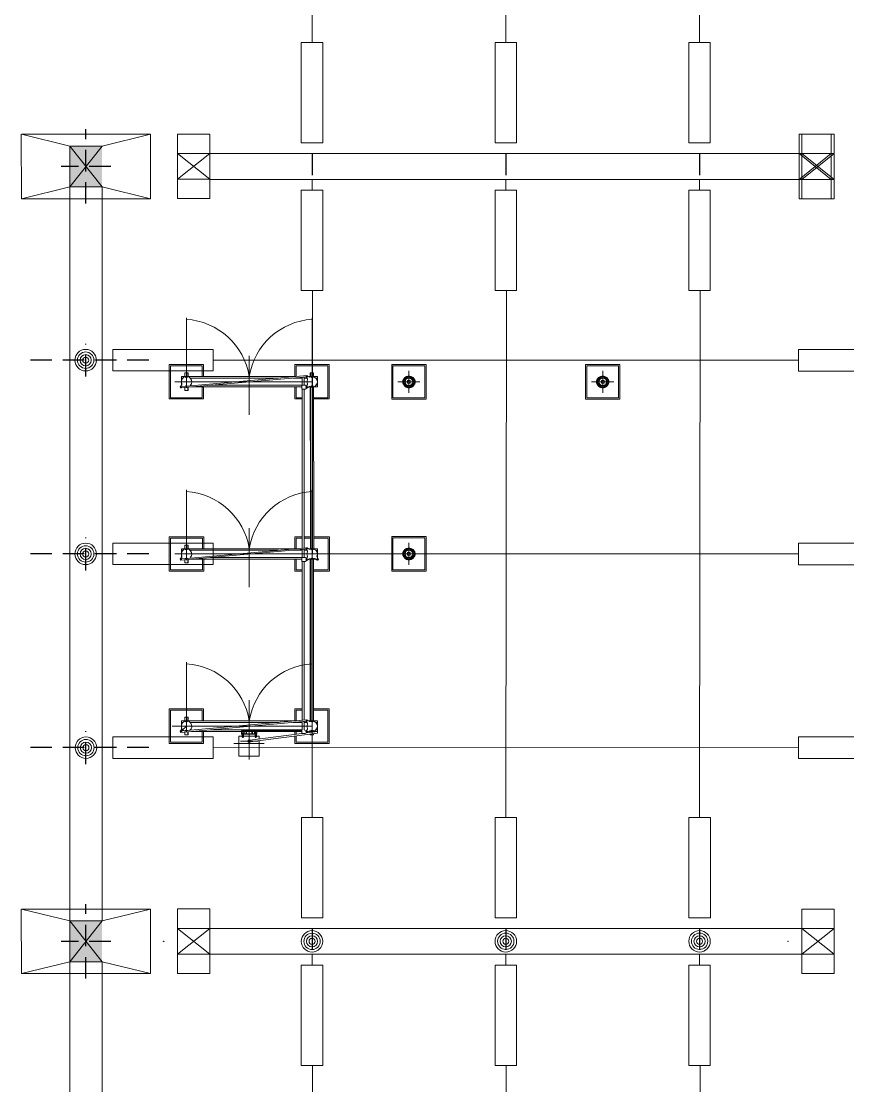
# Model space of a CAD drawing. Header units: metres. Extents: x 6 to 133, y 1 to 86.
# Drawn here: x 100.44 to 119.64, y 23.8 to 48.53 of the extents above; entities that cross this region are included whole.
import ezdxf

# ---------------------------------------------------------------- set-up
doc = ezdxf.new("R2010")
doc.units = ezdxf.units.M
doc.linetypes.add('ACAD_ISO10W100', pattern=[18.5, 12, -3, 0.5, -3])
doc.linetypes.add('DASHED', pattern=[0.75, 0.5, -0.25])
for name, color, linetype, lineweight in [('C-ESTRUCTURA', 94, 'Continuous', 9), ('E-CONDUCTOR', 40, 'Continuous', 15), ('E-EQUIPOS', 250, 'Continuous', 0), ('E-SIMBOLOS', 4, 'Continuous', 25), ('KOMPONENTE', 7, 'Continuous', 5), ('L-STRUCTUR_SET_A', 94, 'Continuous', 9)]:
    doc.layers.add(name, color=color, linetype=linetype, lineweight=lineweight)
doc.layers.add('ESTRUCTURAS', color=1, linetype='Continuous')
doc.layers.add('NOPRINT', color=13, linetype='DASHED', plot=False)

# ---------------------------------------------------------------- blocks, each defined once
blk = doc.blocks.new('set_1s_1d')
at = {"layer": 'C-ESTRUCTURA'}
for p, q in [((32.004, 0.75), (32.003, 2.25)), ((32.004, 2.25), (33.129, 1.975)), ((32.004, 2.25), (35.004, 2.25)), ((35.004, 2.25), (33.879, 1.975)), ((35.004, 2.25), (35.004, 0.75)), ((35.629, 2.252), (35.629, 0.752)), ((36.379, 2.252), (35.629, 2.252)), ((35.629, 2.252), (35.629, 0.752)), ((36.379, 2.252), (35.629, 2.252)), ((36.379, 2.252), (36.379, 0.752)), ((36.379, 2.252), (36.379, 0.752)), ((50.066, 2.25), (50.066, 0.75)), ((50.816, 2.25), (50.066, 2.25)), ((50.131, 2.25), (50.131, 0.75)), ((50.881, 2.25), (50.131, 2.25)), ((50.816, 2.25), (50.816, 0.75)), ((50.881, 2.25), (50.881, 0.75)), ((33.879, 1.975), (33.129, 1.025)), ((33.879, 1.025), (33.129, 1.975)), ((33.129, 1.025), (33.129, 1.975)), ((33.879, 1.975), (33.129, 1.975)), ((35.629, 1.202), (36.379, 1.802)), ((36.379, 1.202), (35.629, 1.802)), ((35.629, 1.202), (36.379, 1.802)), ((36.379, 1.202), (35.629, 1.802)), ((36.381, 1.8), (50.131, 1.8)), ((36.381, 1.8), (50.131, 1.8)), ((50.066, 1.2), (50.816, 1.8)), ((50.816, 1.2), (50.066, 1.8)), ((50.131, 1.2), (50.881, 1.8)), ((50.881, 1.2), (50.131, 1.8)), ((32.004, 0.75), (33.129, 1.025)), ((33.879, 1.025), (33.129, 1.025)), ((33.129, -16.025), (33.129, 1.025)), ((35.004, 0.75), (33.879, 1.025)), ((33.879, -16.025), (33.879, 1.025)), ((36.381, 1.2), (50.131, 1.2)), ((36.381, 1.2), (50.131, 1.2)), ((35.004, 0.75), (32.004, 0.75)), ((36.379, 0.752), (35.629, 0.752)), ((36.379, 0.752), (35.629, 0.752)), ((50.816, 0.75), (50.066, 0.75)), ((50.881, 0.75), (50.131, 0.75)), ((32.004, -17.25), (32.003, -15.75)), ((32.004, -17.25), (32.003, -15.75)), ((32.004, -15.75), (33.129, -16.025)), ((32.004, -15.75), (35.004, -15.75)), ((32.004, -15.75), (33.129, -16.025)), ((32.004, -15.75), (35.004, -15.75)), ((35.004, -15.75), (33.879, -16.025)), ((35.004, -15.75), (33.879, -16.025)), ((35.004, -15.75), (35.004, -17.25)), ((35.004, -15.75), (35.004, -17.25)), ((35.629, -15.748), (35.629, -17.248)), ((36.379, -15.748), (35.629, -15.748)), ((35.631, -15.748), (35.631, -17.248)), ((36.381, -15.748), (35.631, -15.748)), ((36.379, -15.748), (36.379, -17.248)), ((36.381, -15.748), (36.381, -17.248)), ((50.131, -15.75), (50.131, -17.25)), ((50.881, -15.75), (50.131, -15.75)), ((50.132, -15.749), (50.132, -17.249)), ((50.882, -15.749), (50.132, -15.749)), ((50.881, -15.75), (50.881, -17.25)), ((50.882, -15.749), (50.882, -17.249)), ((33.879, -16.025), (33.129, -16.975)), ((33.879, -16.975), (33.129, -16.025)), ((33.129, -16.975), (33.129, -16.025)), ((33.879, -16.025), (33.129, -16.025)), ((33.879, -16.025), (33.129, -16.975)), ((33.879, -16.975), (33.129, -16.025)), ((33.129, -16.975), (33.129, -16.025)), ((33.879, -16.025), (33.129, -16.025)), ((35.629, -16.798), (36.379, -16.198)), ((36.379, -16.798), (35.629, -16.198)), ((35.631, -16.798), (36.381, -16.198)), ((36.381, -16.798), (35.631, -16.198)), ((36.381, -16.2), (50.131, -16.2)), ((36.383, -16.2), (50.133, -16.2)), ((50.131, -16.8), (50.881, -16.2)), ((50.881, -16.8), (50.131, -16.2)), ((50.132, -16.799), (50.882, -16.199)), ((50.882, -16.799), (50.132, -16.199)), ((36.381, -16.8), (50.131, -16.8)), ((36.383, -16.8), (50.133, -16.8)), ((32.004, -17.25), (33.129, -16.975)), ((32.004, -17.25), (33.129, -16.975)), ((33.879, -16.975), (33.129, -16.975)), ((33.879, -16.975), (33.129, -16.975)), ((33.129, -34.025), (33.129, -16.975)), ((35.004, -17.25), (33.879, -16.975)), ((35.004, -17.25), (33.879, -16.975)), ((33.879, -34.025), (33.879, -16.975)), ((35.004, -17.25), (32.004, -17.25)), ((35.004, -17.25), (32.004, -17.25)), ((36.379, -17.248), (35.629, -17.248)), ((36.381, -17.248), (35.631, -17.248)), ((50.881, -17.25), (50.131, -17.25)), ((50.882, -17.249), (50.132, -17.249))]:
    blk.add_line(p, q, dxfattribs=at)
at = {"layer": 'C-ESTRUCTURA', "flags": 128}
for points in [[(35.629, 1.802), (36.379, 1.802)], [(35.629, 1.802), (36.379, 1.802)], [(50.066, 1.8), (50.816, 1.8)], [(50.131, 1.8), (50.881, 1.8)], [(35.629, 1.202), (36.379, 1.202)], [(35.629, 1.202), (36.379, 1.202)], [(50.066, 1.2), (50.816, 1.2)], [(50.131, 1.2), (50.881, 1.2)], [(35.629, -16.198), (36.379, -16.198)], [(35.631, -16.198), (36.381, -16.198)], [(50.131, -16.2), (50.881, -16.2)], [(50.132, -16.199), (50.882, -16.199)], [(35.629, -16.798), (36.379, -16.798)], [(35.631, -16.798), (36.381, -16.798)], [(50.131, -16.8), (50.881, -16.8)], [(50.132, -16.799), (50.882, -16.799)]]:
    blk.add_lwpolyline(points, dxfattribs=at)
at = {"layer": 'E-CONDUCTOR'}
for p, q in [((38.756, 4.38), (38.768, 16.62)), ((43.256, 4.38), (43.268, 16.62)), ((47.756, 4.38), (47.768, 16.62)), ((39.006, 4.38), (38.506, 4.38)), ((38.506, 4.38), (38.506, 2.05)), ((39.006, 2.05), (39.006, 4.38)), ((43.506, 4.38), (43.006, 4.38)), ((43.006, 4.38), (43.006, 2.05)), ((43.506, 2.05), (43.506, 4.38)), ((48.006, 4.38), (47.506, 4.38)), ((47.506, 4.38), (47.506, 2.05)), ((48.006, 2.05), (48.006, 4.38)), ((38.506, 2.05), (39.006, 2.05)), ((43.006, 2.05), (43.506, 2.05)), ((47.506, 2.05), (48.006, 2.05)), ((38.756, 1.2), (38.756, 0.95)), ((43.256, 1.2), (43.256, 0.95)), ((47.756, 1.2), (47.756, 0.95)), ((38.506, -1.38), (38.506, 0.95)), ((38.506, 0.95), (39.006, 0.95)), ((39.006, 0.95), (39.006, -1.38)), ((43.006, -1.38), (43.006, 0.95)), ((43.006, 0.95), (43.506, 0.95)), ((43.506, 0.95), (43.506, -1.38)), ((47.506, -1.38), (47.506, 0.95)), ((47.506, 0.95), (48.006, 0.95)), ((48.006, 0.95), (48.006, -1.38)), ((39.006, -1.38), (38.506, -1.38)), ((38.758, -13.62), (38.77, -1.38)), ((43.506, -1.38), (43.006, -1.38)), ((43.258, -13.62), (43.27, -1.38)), ((48.006, -1.38), (47.506, -1.38)), ((47.758, -13.62), (47.77, -1.38)), ((34.129, -3.25), (34.129, -2.75)), ((34.129, -2.75), (36.459, -2.75)), ((36.459, -2.75), (36.459, -3.25)), ((50.058, -2.752), (50.058, -3.252)), ((52.388, -2.752), (50.058, -2.752)), ((33.879, -3), (34.129, -3)), ((36.459, -3), (50.058, -3.002)), ((36.459, -3.25), (34.129, -3.25)), ((50.058, -3.252), (52.388, -3.252)), ((34.129, -7.75), (34.129, -7.25)), ((34.129, -7.25), (36.459, -7.25)), ((36.459, -7.25), (36.459, -7.75)), ((50.058, -7.252), (50.058, -7.752)), ((52.388, -7.252), (50.058, -7.252)), ((33.879, -7.5), (34.129, -7.5)), ((36.459, -7.5), (50.058, -7.502)), ((36.459, -7.75), (34.129, -7.75)), ((50.058, -7.752), (52.388, -7.752)), ((34.129, -12.25), (34.129, -11.75)), ((34.129, -11.75), (36.459, -11.75)), ((36.459, -11.75), (36.459, -12.25)), ((50.058, -11.752), (50.058, -12.252)), ((52.388, -11.752), (50.058, -11.752)), ((33.879, -12), (34.129, -12)), ((36.459, -12), (50.058, -12.002)), ((36.459, -12.25), (34.129, -12.25)), ((50.058, -12.252), (52.388, -12.252)), ((39.008, -13.62), (38.508, -13.62)), ((38.508, -13.62), (38.508, -15.95)), ((39.008, -15.95), (39.008, -13.62)), ((43.508, -13.62), (43.008, -13.62)), ((43.008, -13.62), (43.008, -15.95)), ((43.508, -15.95), (43.508, -13.62)), ((48.008, -13.62), (47.508, -13.62)), ((47.508, -13.62), (47.508, -15.95)), ((48.008, -15.95), (48.008, -13.62)), ((38.508, -15.95), (39.008, -15.95)), ((43.008, -15.95), (43.508, -15.95)), ((47.508, -15.95), (48.008, -15.95)), ((38.756, -16.8), (38.756, -17.05)), ((43.256, -16.8), (43.256, -17.05)), ((47.756, -16.8), (47.756, -17.05)), ((38.506, -19.38), (38.506, -17.05)), ((38.506, -17.05), (39.006, -17.05)), ((39.006, -17.05), (39.006, -19.38)), ((43.006, -19.38), (43.006, -17.05)), ((43.006, -17.05), (43.506, -17.05)), ((43.506, -17.05), (43.506, -19.38)), ((47.506, -19.38), (47.506, -17.05)), ((47.506, -17.05), (48.006, -17.05)), ((48.006, -17.05), (48.006, -19.38)), ((39.006, -19.38), (38.506, -19.38)), ((38.756, -31.62), (38.768, -19.38)), ((43.506, -19.38), (43.006, -19.38)), ((43.256, -31.62), (43.268, -19.38)), ((48.006, -19.38), (47.506, -19.38)), ((47.756, -31.62), (47.768, -19.38))]:
    blk.add_line(p, q, dxfattribs=at)
for centre, radius in [((33.498, -3), 0.25), ((33.498, -3), 0.19), ((33.498, -3), 0.13), ((33.498, -3), 0.07), ((33.498, -7.5), 0.25), ((33.498, -7.5), 0.19), ((33.498, -7.5), 0.13), ((33.498, -7.5), 0.07), ((33.504, -12), 0.25), ((33.504, -12), 0.19), ((33.504, -12), 0.13), ((33.504, -12), 0.07), ((38.756, -16.5), 0.25), ((38.756, -16.5), 0.19), ((43.256, -16.499), 0.25), ((43.256, -16.499), 0.19), ((47.756, -16.499), 0.25), ((47.756, -16.499), 0.19), ((38.756, -16.5), 0.13), ((38.756, -16.5), 0.07), ((43.256, -16.499), 0.13), ((43.256, -16.499), 0.07), ((47.756, -16.499), 0.13), ((47.756, -16.499), 0.07)]:
    blk.add_circle(centre, radius, dxfattribs=at)
at = {"layer": 'E-EQUIPOS'}
blk.add_circle((49.812, -16.499), 0.00371, dxfattribs=at)
at = {"layer": 'E-SIMBOLOS'}
for points in [[(33.129, 1.025), (33.129, 1.975), (33.879, 1.025), (33.879, 1.975)], [(33.129, -16.975), (33.129, -16.025), (33.879, -16.975), (33.879, -16.025)], [(33.129, -16.975), (33.129, -16.025), (33.879, -16.975), (33.879, -16.025)]]:
    blk.add_solid(points, dxfattribs=at)
at = {"layer": 'ESTRUCTURAS'}
blk.add_circle((35.312, -16.499), 0.00371, dxfattribs=at)
at = {"layer": 'KOMPONENTE', "color": 1}
for p, q in [((35.836, -3.642), (35.836, -2.014)), ((38.756, -3.642), (38.756, -2.014)), ((37.296, -4.272), (37.296, -3.131)), ((35.755, -3.416), (35.72, -3.416)), ((35.801, -3.296), (35.801, -3.38)), ((35.866, -3.396), (35.806, -3.396)), ((35.836, -3.361), (35.836, -3.426)), ((35.869, -3.296), (35.869, -3.38)), ((35.876, -3.296), (35.876, -3.38)), ((38.527, -3.397), (38.527, -3.583)), ((38.575, -3.583), (38.575, -3.393)), ((38.636, -3.415), (38.575, -3.415)), ((38.62, -3.39), (38.647, -3.433)), ((38.691, -3.389), (38.645, -3.362)), ((38.716, -3.295), (38.716, -3.379)), ((38.724, -3.295), (38.724, -3.379)), ((38.726, -3.395), (38.786, -3.395)), ((38.756, -3.355), (38.756, -3.42)), ((38.791, -3.295), (38.791, -3.379)), ((38.88, -3.418), (38.847, -3.418)), ((35.566, -3.501), (38.756, -3.501)), ((35.729, -3.572), (35.694, -3.617)), ((35.801, -3.637), (35.801, -3.706)), ((35.866, -3.606), (35.806, -3.606)), ((35.836, -3.576), (35.836, -3.636)), ((35.869, -3.631), (35.869, -3.706)), ((35.876, -3.63), (35.876, -3.706)), ((36.4, -3.584), (38.602, -3.584)), ((38.527, -3.673), (38.526, -5.073)), ((38.574, -4.864), (38.575, -3.673)), ((38.647, -3.568), (38.624, -3.601)), ((38.716, -3.622), (38.716, -4.862)), ((38.724, -3.622), (38.724, -5.344)), ((38.726, -3.605), (38.786, -3.605)), ((38.756, -3.575), (38.756, -3.635)), ((38.791, -3.622), (38.791, -5.344)), ((38.847, -3.583), (38.88, -3.583)), ((38.575, -7.362), (38.576, -4.864)), ((38.719, -4.862), (38.719, -7.379)), ((38.529, -5.073), (38.527, -7.366)), ((38.726, -5.344), (38.726, -7.379)), ((38.794, -5.344), (38.794, -7.379)), ((35.836, -7.642), (35.836, -6.014)), ((38.756, -7.642), (38.756, -6.014)), ((37.296, -8.272), (37.296, -7.131)), ((35.755, -7.416), (35.72, -7.416)), ((35.801, -7.379), (35.801, -7.296)), ((35.866, -7.396), (35.806, -7.396)), ((35.836, -7.366), (35.836, -7.426)), ((35.869, -7.379), (35.869, -7.296)), ((35.876, -7.379), (35.876, -7.296)), ((38.527, -7.397), (38.527, -7.403)), ((38.527, -7.402), (38.527, -7.583)), ((38.527, -7.403), (38.527, -7.583)), ((38.575, -7.396), (38.575, -7.393)), ((38.575, -7.583), (38.575, -7.396)), ((38.575, -7.583), (38.575, -7.396)), ((38.636, -7.415), (38.575, -7.415)), ((38.62, -7.39), (38.647, -7.433)), ((38.62, -7.39), (38.647, -7.433)), ((38.691, -7.389), (38.645, -7.362)), ((38.726, -7.395), (38.786, -7.395)), ((38.756, -7.365), (38.756, -7.425)), ((35.566, -7.501), (38.084, -7.501)), ((35.566, -7.501), (38.756, -7.501)), ((35.729, -7.572), (35.694, -7.617)), ((35.801, -7.636), (35.801, -7.706)), ((35.866, -7.606), (35.806, -7.606)), ((35.836, -7.576), (35.836, -7.636)), ((35.896, -7.501), (35.852, -7.501)), ((35.869, -7.63), (35.869, -7.706)), ((35.876, -7.63), (35.876, -7.706)), ((36.4, -7.584), (38.599, -7.583)), ((38.647, -7.568), (38.624, -7.601)), ((38.716, -7.622), (38.716, -11.379)), ((38.724, -7.622), (38.724, -11.379)), ((38.726, -7.605), (38.786, -7.605)), ((38.756, -7.575), (38.756, -7.635)), ((38.791, -7.622), (38.791, -11.379)), ((38.877, -7.643), (38.819, -7.608)), ((38.88, -7.418), (38.847, -7.418)), ((38.901, -7.619), (38.868, -7.556)), ((38.527, -7.673), (38.527, -11.366)), ((38.575, -11.362), (38.575, -7.673)), ((35.836, -11.642), (35.836, -10.014)), ((38.756, -11.642), (38.756, -10.014)), ((38.756, -11.642), (38.756, -10.7)), ((35.801, -11.379), (35.801, -11.296)), ((35.836, -11.426), (35.836, -11.366)), ((35.869, -11.379), (35.869, -11.296)), ((35.876, -11.379), (35.876, -11.296)), ((37.296, -12.272), (37.296, -11.131)), ((38.691, -11.389), (38.645, -11.362)), ((38.756, -11.426), (38.756, -11.366)), ((35.504, -11.501), (38.756, -11.501)), ((35.729, -11.572), (35.694, -11.617)), ((35.755, -11.415), (35.72, -11.415)), ((35.836, -11.501), (35.727, -11.612)), ((35.866, -11.396), (35.806, -11.396)), ((35.866, -11.606), (35.806, -11.606)), ((35.836, -11.638), (35.836, -11.573)), ((36.402, -11.583), (38.527, -11.583)), ((37.121, -11.611), (37.121, -11.691)), ((37.176, -11.611), (37.121, -11.611)), ((37.231, -11.611), (37.176, -11.611)), ((37.361, -11.611), (37.231, -11.611)), ((37.361, -11.611), (37.416, -11.611)), ((37.416, -11.611), (38.521, -11.611)), ((38.527, -11.397), (38.527, -11.583)), ((38.575, -11.415), (38.575, -11.393)), ((38.575, -11.583), (38.575, -11.393)), ((38.636, -11.415), (38.575, -11.415)), ((38.62, -11.39), (38.647, -11.433)), ((38.647, -11.568), (38.624, -11.601)), ((38.726, -11.396), (38.786, -11.396)), ((38.726, -11.606), (38.786, -11.606)), ((38.756, -11.641), (38.756, -11.576)), ((38.88, -11.418), (38.847, -11.418)), ((38.847, -11.583), (38.88, -11.583)), ((35.801, -11.636), (35.801, -11.706)), ((35.869, -11.63), (35.869, -11.706)), ((35.876, -11.63), (35.876, -11.706)), ((37.506, -11.851), (37.095, -11.851)), ((37.471, -11.682), (37.121, -11.682)), ((37.471, -11.691), (37.121, -11.691)), ((37.136, -11.691), (37.136, -11.682)), ((37.141, -11.662), (37.141, -11.67)), ((37.141, -11.672), (37.141, -11.681)), ((37.143, -11.691), (37.143, -11.682)), ((37.146, -11.63), (37.146, -11.769)), ((37.151, -11.691), (37.151, -11.682)), ((37.152, -11.662), (37.152, -11.67)), ((37.152, -11.672), (37.152, -11.681)), ((37.158, -11.691), (37.158, -11.682)), ((37.176, -11.622), (37.176, -11.691)), ((37.224, -11.622), (37.224, -11.691)), ((37.231, -11.622), (37.231, -11.691)), ((37.308, -11.823), (38.521, -11.668)), ((38.88, -11.665), (37.321, -11.869)), ((37.361, -11.622), (37.361, -11.691)), ((37.369, -11.622), (37.369, -11.691)), ((37.416, -11.622), (37.416, -11.691)), ((37.436, -11.691), (37.436, -11.682)), ((37.441, -11.662), (37.441, -11.67)), ((37.441, -11.672), (37.441, -11.681)), ((37.443, -11.691), (37.443, -11.682)), ((37.446, -11.63), (37.446, -11.769)), ((37.451, -11.691), (37.451, -11.682)), ((37.452, -11.662), (37.452, -11.67)), ((37.452, -11.672), (37.452, -11.681)), ((37.458, -11.691), (37.458, -11.682)), ((37.471, -11.622), (37.471, -11.691)), ((38.626, -11.655), (38.88, -11.622)), ((38.716, -11.622), (38.716, -11.647)), ((38.716, -11.697), (38.716, -11.706)), ((38.724, -11.622), (38.724, -11.646)), ((38.724, -11.695), (38.724, -11.706)), ((38.791, -11.622), (38.791, -11.632)), ((38.791, -11.682), (38.791, -11.706)), ((38.847, -11.672), (38.88, -11.665)), ((38.88, -11.665), (38.88, -11.622))]:
    blk.add_line(p, q, dxfattribs=at)
at = {"layer": 'KOMPONENTE', "color": 1, "linetype": 'ACAD_ISO10W100', "ltscale": 0.5}
for p, q in [((41.006, -3.759), (41.006, -3.247)), ((45.506, -3.759), (45.506, -3.247)), ((41.262, -3.503), (40.75, -3.503)), ((45.762, -3.503), (45.25, -3.503)), ((41.006, -7.755), (41.006, -7.243)), ((41.262, -7.499), (40.75, -7.499))]:
    blk.add_line(p, q, dxfattribs=at)
at = {"layer": 'KOMPONENTE', "color": 1}
for points in [[(37.296, -2.901), (37.296, -3.601)], [(38.646, -3.356), (38.65, -3.386), (35.7, -3.646), (35.694, -3.617), (35.826, -3.606)], [(38.377, -3.38), (35.72, -3.38), (35.72, -3.584)], [(35.876, -3.296), (35.801, -3.296)], [(35.847, -3.604), (38.646, -3.356)], [(37.977, -3.415), (35.926, -3.416)], [(38.429, -3.415), (38.319, -3.415)], [(38.527, -3.415), (38.429, -3.415)], [(38.681, -3.622), (38.88, -3.622), (38.88, -3.379), (38.674, -3.379)], [(38.791, -3.295), (38.716, -3.295)], [(35.876, -3.706), (35.801, -3.706)], [(35.958, -3.623), (38.523, -3.623)], [(38.521, -3.583), (38.521, -3.673), (38.594, -3.673), (38.695, -3.614)], [(38.599, -3.583), (38.642, -3.614)], [(37.296, -6.901), (37.296, -7.601)], [(38.643, -7.356), (38.648, -7.386), (35.7, -7.646), (35.694, -7.617), (35.826, -7.606)], [(38.375, -7.38), (35.72, -7.38), (35.72, -7.584)], [(35.876, -7.296), (35.801, -7.296)], [(35.847, -7.604), (38.643, -7.356)], [(37.975, -7.415), (35.926, -7.416)], [(38.429, -7.415), (38.319, -7.415)], [(38.527, -7.415), (38.429, -7.415)], [(38.88, -7.578), (38.88, -7.379), (38.674, -7.379)], [(35.958, -7.623), (38.521, -7.623)], [(38.521, -7.583), (38.521, -7.673), (38.594, -7.673), (38.696, -7.614)], [(38.599, -7.583), (38.642, -7.614)], [(38.681, -7.622), (38.843, -7.622)], [(35.876, -7.706), (35.801, -7.706)], [(37.296, -10.901), (37.296, -11.601)], [(38.629, -11.357), (38.633, -11.388), (35.7, -11.645), (35.694, -11.617), (35.825, -11.605)], [(35.876, -11.296), (35.801, -11.296)], [(35.847, -11.603), (38.629, -11.357)], [(35.72, -11.501), (35.72, -11.379), (37.455, -11.38)], [(38.383, -11.379), (35.72, -11.379), (35.72, -11.583)], [(37.977, -11.415), (35.926, -11.415)], [(37.296, -11.551), (37.296, -12.251)], [(38.429, -11.415), (38.321, -11.415)], [(38.527, -11.415), (38.429, -11.415)], [(38.521, -11.583), (38.521, -11.673), (38.594, -11.673), (38.696, -11.614)], [(38.575, -11.583), (38.642, -11.614)], [(38.681, -11.622), (38.88, -11.622), (38.88, -11.379), (38.674, -11.379)], [(35.876, -11.706), (35.801, -11.706)], [(35.959, -11.622), (38.521, -11.622)], [(37.528, -11.78), (37.528, -11.736), (37.054, -11.736), (37.054, -12.199), (37.528, -12.199), (37.528, -11.842)], [(37.133, -11.67), (37.133, -11.662)], [(37.133, -11.681), (37.133, -11.672)], [(37.136, -11.682), (37.158, -11.682)], [(37.137, -11.66), (37.157, -11.66)], [(37.137, -11.671), (37.157, -11.671)], [(37.137, -11.671), (37.157, -11.671)], [(37.146, -11.67), (37.146, -11.662)], [(37.146, -11.681), (37.146, -11.672)], [(37.161, -11.67), (37.161, -11.662)], [(37.161, -11.681), (37.161, -11.672)], [(37.433, -11.67), (37.433, -11.662)], [(37.433, -11.681), (37.433, -11.672)], [(37.436, -11.682), (37.458, -11.682)], [(37.437, -11.66), (37.457, -11.66)], [(37.437, -11.671), (37.457, -11.671)], [(37.437, -11.671), (37.457, -11.671)], [(37.446, -11.67), (37.446, -11.662)], [(37.446, -11.681), (37.446, -11.672)], [(37.461, -11.67), (37.461, -11.662)], [(37.461, -11.681), (37.461, -11.672)], [(37.528, -11.795), (37.528, -11.78)], [(38.791, -11.706), (38.716, -11.706)], [(36.942, -11.901), (37.642, -11.901)]]:
    blk.add_lwpolyline(points, dxfattribs=at)
for points in [[(41.037, -3.534), (41.037, -3.472), (40.975, -3.472), (40.975, -3.534)], [(45.537, -3.534), (45.537, -3.472), (45.475, -3.472), (45.475, -3.534)], [(41.037, -7.53), (41.037, -7.468), (40.975, -7.468), (40.975, -7.53)], [(37.131, -11.704), (37.136, -11.691), (37.158, -11.691), (37.162, -11.704)], [(37.131, -11.704), (37.131, -11.754), (37.162, -11.754), (37.162, -11.704)], [(37.136, -11.71), (37.136, -11.749), (37.141, -11.749), (37.141, -11.71)], [(37.157, -11.71), (37.157, -11.749), (37.152, -11.749), (37.152, -11.71)], [(37.431, -11.704), (37.436, -11.691), (37.458, -11.691), (37.462, -11.704)], [(37.431, -11.704), (37.431, -11.754), (37.462, -11.754), (37.462, -11.704)], [(37.436, -11.71), (37.436, -11.749), (37.441, -11.749), (37.441, -11.71)], [(37.457, -11.71), (37.457, -11.749), (37.452, -11.749), (37.452, -11.71)]]:
    blk.add_lwpolyline(points, close=True, dxfattribs=at)
for points in [[(37.137, -11.66), (37.137, -11.659, -0.414214), (37.141, -11.655), (37.152, -11.655, -0.414214), (37.156, -11.659), (37.156, -11.66)], [(37.437, -11.66), (37.437, -11.659, -0.414214), (37.441, -11.655), (37.452, -11.655, -0.414214), (37.456, -11.659), (37.456, -11.66)]]:
    blk.add_lwpolyline(points, format="xyb", close=True, dxfattribs=at)
for centre, radius in [((35.836, -3.396), 0.011), ((38.631, -3.373), 0.0149), ((38.631, -3.373), 0.00347), ((38.756, -3.395), 0.011), ((41.006, -3.503), 0.138), ((41.006, -3.503), 0.121), ((41.006, -3.503), 0.098), ((41.006, -3.503), 0.0875), ((41.006, -3.503), 0.0875), ((45.506, -3.503), 0.138), ((45.506, -3.503), 0.121), ((45.506, -3.503), 0.098), ((45.506, -3.503), 0.0875), ((45.506, -3.503), 0.0875), ((35.712, -3.63), 0.0137), ((35.712, -3.63), 0.00347), ((35.836, -3.606), 0.011), ((38.631, -3.629), 0.0188), ((38.631, -3.629), 0.0149), ((38.631, -3.629), 0.00347), ((38.756, -3.605), 0.011), ((35.836, -7.396), 0.011), ((38.631, -7.373), 0.0149), ((38.631, -7.373), 0.00347), ((38.756, -7.395), 0.011), ((41.006, -7.499), 0.138), ((41.006, -7.499), 0.121), ((41.006, -7.499), 0.098), ((41.006, -7.499), 0.0875), ((41.006, -7.499), 0.0875), ((35.712, -7.63), 0.0137), ((35.712, -7.63), 0.00347), ((35.836, -7.606), 0.011), ((38.631, -7.629), 0.0188), ((38.631, -7.629), 0.0149), ((38.631, -7.629), 0.00347), ((38.756, -7.605), 0.011), ((38.885, -7.628), 0.0181), ((38.885, -7.628), 0.0122), ((38.885, -7.628), 0.00385), ((38.631, -11.373), 0.0149), ((38.631, -11.373), 0.00347), ((35.712, -11.629), 0.0137), ((35.836, -11.396), 0.011), ((35.836, -11.606), 0.011), ((38.631, -11.629), 0.0188), ((38.631, -11.629), 0.0149), ((38.756, -11.396), 0.011), ((38.756, -11.606), 0.011), ((35.712, -11.629), 0.00347), ((37.296, -11.851), 0.0303), ((38.631, -11.629), 0.00347)]:
    blk.add_circle(centre, radius, dxfattribs=at)
for centre, radius, start, end in [((35.737, -3.627), 1.579, 9.0214, 86.3827), ((38.856, -3.627), 1.579, 93.6173, 170.9786), ((35.841, -3.501), 0.121, 315.7119, 205.0789), ((38.759, -3.501), 0.121, 155.88, 205.0147), ((38.629, -3.443), 0.021, 337.9759, 31.0904), ((38.702, -3.369), 0.0226, 242.0848, 289.5903), ((38.759, -3.501), 0.121, 247.2448, 113.8398), ((35.714, -3.561), 0.0188, 322.2053, 25.0789), ((38.63, -3.557), 0.02, 329.5265, 23.9199), ((38.705, -3.63), 0.0191, 65.3962, 121.3052), ((35.737, -7.627), 1.579, 9.0214, 86.3827), ((38.856, -7.627), 1.579, 93.6173, 170.9786), ((35.841, -7.501), 0.121, 315.7119, 205.0789), ((38.702, -7.369), 0.0224, 239.7926, 289.6324), ((38.759, -7.501), 0.121, 334.4508, 113.8398), ((35.714, -7.561), 0.0188, 322.2053, 25.0789), ((38.759, -7.501), 0.121, 155.88, 205.0147), ((38.629, -7.443), 0.021, 337.9759, 31.0904), ((38.63, -7.557), 0.02, 329.5265, 15.8454), ((38.706, -7.636), 0.0248, 75.9212, 114.2126), ((38.759, -7.501), 0.121, 247.2448, 298.1404), ((38.817, -7.61), 0.003, 59.0322, 118.1404), ((38.87, -7.554), 0.003, 154.4508, 207.7585), ((35.737, -11.627), 1.579, 9.0214, 86.3827), ((38.856, -11.627), 1.579, 93.6173, 170.9786), ((35.841, -11.501), 0.121, 307.0829, 205.0141), ((35.714, -11.56), 0.0188, 322.2053, 25.0789), ((35.836, -11.501), 0.117, 225.558, 247.1618), ((38.759, -11.501), 0.121, 155.88, 205.0147), ((38.628, -11.444), 0.022, 338.3098, 30.5019), ((38.631, -11.558), 0.0189, 328.708, 16.1426), ((38.702, -11.369), 0.0226, 242.0848, 289.5903), ((38.705, -11.63), 0.0191, 65.3962, 121.3052), ((38.759, -11.501), 0.121, 247.2448, 113.8398), ((37.137, -11.669), 0.00845, 58.704, 121.296), ((37.137, -11.663), 0.00845, 238.704, 301.296), ((37.137, -11.68), 0.00845, 58.704, 121.296), ((37.137, -11.674), 0.00845, 238.704, 301.296), ((37.147, -11.673), 0.0125, 64.3953, 115.6059), ((37.147, -11.659), 0.0125, 244.3941, 295.6047), ((37.147, -11.684), 0.0125, 64.3953, 115.6059), ((37.147, -11.67), 0.0125, 244.3941, 295.6047), ((37.157, -11.669), 0.00845, 58.7026, 121.2974), ((37.157, -11.663), 0.00845, 238.7026, 301.2974), ((37.157, -11.68), 0.00845, 58.7026, 121.2974), ((37.157, -11.674), 0.00845, 238.7026, 301.2974), ((37.437, -11.669), 0.00845, 58.704, 121.296), ((37.437, -11.663), 0.00845, 238.704, 301.296), ((37.437, -11.68), 0.00845, 58.704, 121.296), ((37.437, -11.674), 0.00845, 238.704, 301.296), ((37.447, -11.673), 0.0125, 64.3953, 115.6059), ((37.447, -11.659), 0.0125, 244.3941, 295.6047), ((37.447, -11.684), 0.0125, 64.3953, 115.6059), ((37.447, -11.67), 0.0125, 244.3941, 295.6047), ((37.457, -11.669), 0.00845, 58.7026, 121.2974), ((37.457, -11.663), 0.00845, 238.7026, 301.2974), ((37.457, -11.68), 0.00845, 58.7026, 121.2974), ((37.457, -11.674), 0.00845, 238.7026, 301.2974)]:
    blk.add_arc(centre, radius, start, end, dxfattribs=at)
at = {"layer": 'L-STRUCTUR_SET_A'}
for points in [[(36.236, -3.623), (36.236, -3.901), (35.436, -3.901), (35.436, -3.101), (36.236, -3.101), (36.236, -3.38)], [(36.206, -3.623), (36.206, -3.871), (35.466, -3.871), (35.466, -3.131), (36.206, -3.131), (36.206, -3.38)], [(38.354, -3.38), (38.354, -3.101), (39.154, -3.101), (39.154, -3.901), (38.791, -3.901)], [(38.384, -3.379), (38.384, -3.131), (39.124, -3.131), (39.124, -3.871), (38.791, -3.871)], [(41.406, -3.625), (41.406, -3.903), (40.606, -3.903), (40.606, -3.103), (41.406, -3.103), (41.406, -3.625)], [(41.376, -3.382), (41.376, -3.873), (40.636, -3.873), (40.636, -3.133), (41.376, -3.133), (41.376, -3.382)], [(45.906, -3.625), (45.906, -3.903), (45.106, -3.903), (45.106, -3.103), (45.906, -3.103), (45.906, -3.625)], [(45.876, -3.382), (45.876, -3.873), (45.136, -3.873), (45.136, -3.133), (45.876, -3.133), (45.876, -3.382)], [(38.527, -3.901), (38.354, -3.901), (38.354, -3.623)], [(38.527, -3.871), (38.384, -3.871), (38.384, -3.623)], [(38.724, -3.871), (38.716, -3.871)], [(38.724, -3.901), (38.716, -3.901)], [(36.239, -7.623), (36.239, -7.901), (35.439, -7.901), (35.439, -7.101), (36.239, -7.101), (36.239, -7.38)], [(36.209, -7.623), (36.209, -7.871), (35.469, -7.871), (35.469, -7.131), (36.209, -7.131), (36.209, -7.38)], [(38.359, -7.38), (38.359, -7.101), (38.527, -7.101)], [(38.389, -7.379), (38.389, -7.131), (38.527, -7.131)], [(38.575, -7.101), (38.719, -7.101)], [(38.575, -7.131), (38.719, -7.131)], [(38.794, -7.101), (39.159, -7.101), (39.159, -7.901), (38.791, -7.901)], [(38.794, -7.131), (39.129, -7.131), (39.129, -7.871), (38.791, -7.871)], [(41.406, -7.621), (41.406, -7.899), (40.606, -7.899), (40.606, -7.099), (41.406, -7.099), (41.406, -7.621)], [(41.376, -7.378), (41.376, -7.869), (40.636, -7.869), (40.636, -7.129), (41.376, -7.129), (41.376, -7.378)], [(38.527, -7.901), (38.359, -7.901), (38.359, -7.623)], [(38.527, -7.871), (38.389, -7.871), (38.389, -7.623)], [(38.724, -7.871), (38.716, -7.871)], [(38.724, -7.901), (38.716, -7.901)], [(36.236, -11.622), (36.236, -11.901), (35.436, -11.901), (35.436, -11.101), (36.236, -11.101), (36.236, -11.379)], [(38.356, -11.379), (38.356, -11.101), (38.525, -11.101)], [(38.789, -11.101), (39.156, -11.101), (39.156, -11.901), (38.356, -11.901), (38.356, -11.734)], [(38.722, -11.101), (38.714, -11.101)], [(36.206, -11.622), (36.206, -11.871), (35.466, -11.871), (35.466, -11.131), (36.206, -11.131), (36.206, -11.379)], [(38.386, -11.379), (38.386, -11.131), (38.525, -11.131)], [(38.789, -11.131), (39.126, -11.131), (39.126, -11.871), (38.386, -11.871), (38.386, -11.73)], [(38.722, -11.131), (38.714, -11.131)], [(38.356, -11.689), (38.356, -11.622)], [(38.386, -11.685), (38.386, -11.622)]]:
    blk.add_lwpolyline(points, dxfattribs=at)
at = {"layer": 'NOPRINT'}
for p, q in [((38.756, 1.8), (38.756, 1.2)), ((38.756, 1.8), (38.756, 1.2)), ((43.256, 1.8), (43.256, 1.2)), ((43.256, 1.8), (43.256, 1.2)), ((47.756, 1.8), (47.756, 1.2)), ((47.756, 1.8), (47.756, 1.2)), ((38.756, -16.2), (38.756, -16.8)), ((38.758, -16.2), (38.758, -16.8)), ((43.256, -16.2), (43.256, -16.8)), ((43.258, -16.2), (43.258, -16.8)), ((47.756, -16.2), (47.756, -16.8)), ((47.758, -16.2), (47.758, -16.8))]:
    blk.add_line(p, q, dxfattribs=at)
at = {"layer": 'NOPRINT', "flags": 128}
for points in [[(33.504, 0.636), (33.504, 2.364)], [(34.079, 1.5), (32.928, 1.5)], [(33.498, -3.383), (33.498, -2.617)], [(34.964, -3), (32.043, -3)], [(33.498, -7.883), (33.498, -7.117)], [(34.964, -7.5), (32.043, -7.5)], [(33.498, -12.383), (33.498, -11.617)], [(34.964, -12), (32.043, -12)], [(33.504, -17.364), (33.504, -15.636)], [(33.504, -17.364), (33.504, -15.636)], [(34.079, -16.5), (32.928, -16.5)], [(34.079, -16.5), (32.928, -16.5)]]:
    blk.add_lwpolyline(points, dxfattribs=at)
at = {"layer": 'NOPRINT'}
for centre in [(41.006, -3.503), (45.506, -3.503), (41.006, -7.499)]:
    blk.add_circle(centre, 0.137, dxfattribs=at)

msp = doc.modelspace()

# ---------------------------------------------------------------- block references
msp.add_blockref('set_1s_1d', (68.441, 43.655))

doc.saveas('drawing.dxf')
